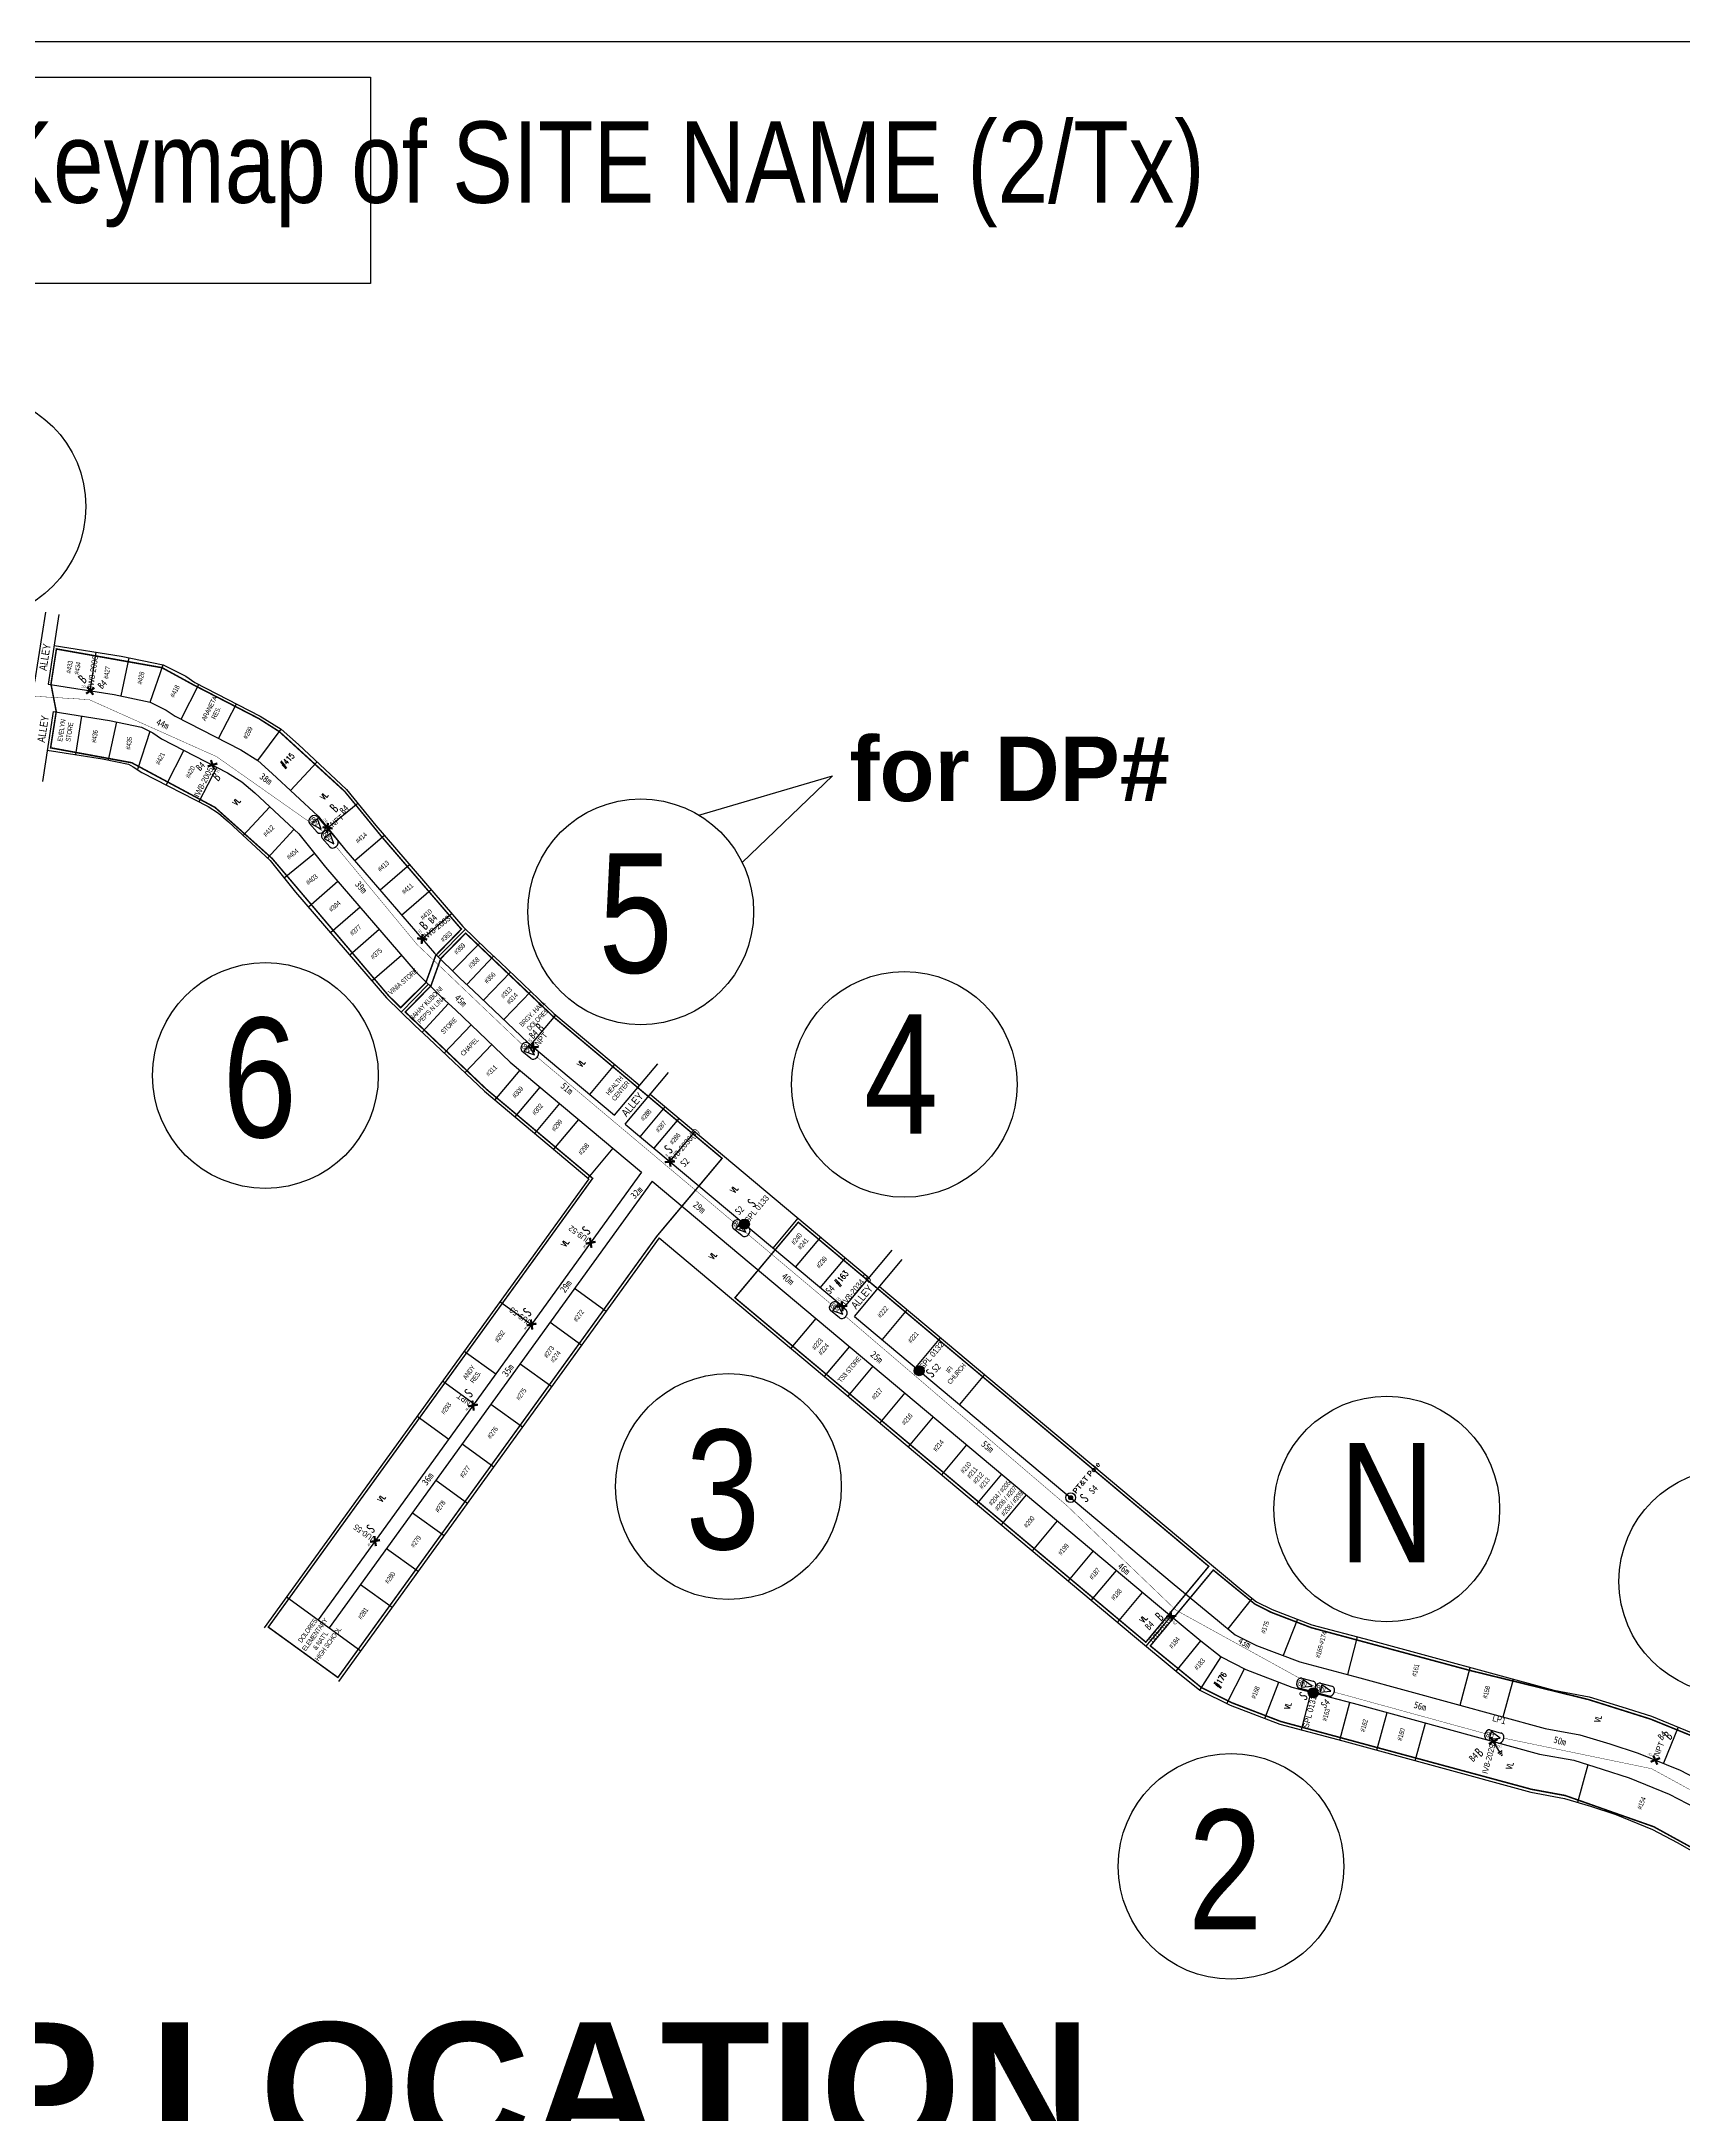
# Model space of a CAD drawing. Extents: x -663610 to -207124, y 70878 to 297551.
# Drawn here: x -263346 to -261662, y 78556 to 80681 of the extents above; entities that cross this region are included whole.
import ezdxf
from ezdxf.enums import TextEntityAlignment as Align

# ---------------------------------------------------------------- set-up
doc = ezdxf.new("R2010")
doc.units = 0
doc.header["$LTSCALE"] = 0.3
doc.linetypes.add('ACAD_ISO05W100', pattern=[33, 24, -3, 0, -3, 0, -3])
doc.linetypes.add('DASHED', pattern=[0.75, 0.5, -0.25])
doc.layers.get('0').update_dxf_attribs({"linetype": 'CONTINUOUS'})
for name, color, linetype in [('BASEMAP', 7, 'CONTINUOUS'), ('CA 8 in', 7, 'CONTINUOUS'), ('DEG 12 in', 7, 'CONTINUOUS'), ('DEG 8 in', 7, 'CONTINUOUS'), ('Digitel pole', 7, 'CONTINUOUS'), ('Distance Data', 7, 'CONTINUOUS'), ('DP #', 5, 'CONTINUOUS'), ('Electric Pole ID', 7, 'CONTINUOUS'), ('Electrical Pole (Circular Conc.)', 7, 'CONTINUOUS'), ('Electrical Pole (Wood)', 7, 'CONTINUOUS'), ('EXISTING NAP', 7, 'CONTINUOUS'), ('FOC Distribution Diagram', 1, 'CONTINUOUS'), ('Grounding System', 7, 'CONTINUOUS'), ('House Number', 6, 'CONTINUOUS'), ('Lengend', 7, 'CONTINUOUS'), ('NAP #', 3, 'CONTINUOUS'), ('NAP Boundary', 1, 'CONTINUOUS'), ('Print', 7, 'CONTINUOUS'), ('Proposed LCP', 1, 'CONTINUOUS'), ('Proposed LCP ID', 7, 'CONTINUOUS'), ('Proposed NAP', 7, 'CONTINUOUS'), ('PT&T Pole', 7, 'CONTINUOUS'), ('Road Name', 7, 'CONTINUOUS'), ('Vacant', 1, 'CONTINUOUS')]:
    doc.layers.add(name, color=color, linetype=linetype)
doc.layers.add('Pole size-Big', color=251, linetype='CONTINUOUS', lineweight=0)
doc.layers.add('Pole size-Small', color=251, linetype='CONTINUOUS', lineweight=0)
doc.styles.add('Mark', font='arial.ttf', dxfattribs={"width": 0.8, "height": 2.5})
doc.styles.add('ROMANS', font='ROMANS.SHX', dxfattribs={"width": 0.8, "height": 2})
doc.styles.get("Standard").update_dxf_attribs({"font": '', "width": 0.8})
doc.styles.add('WMF-Arial Unicode MS0', font='')
doc.styles.add('仿宋', font='', dxfattribs={"width": 0.9})
doc.styles.get('Standard').set_extended_font_data('FangSong_GB2312')
doc.styles.get('WMF-Arial Unicode MS0').set_extended_font_data('Arial Unicode MS', bold=True)
doc.styles.get('仿宋').set_extended_font_data('FangSong_GB2312')

# ---------------------------------------------------------------- blocks, each defined once
blk = doc.blocks.new('Electrical Pole (Circular Conc.)')
at = {"const_width": 1.18}
for points in [[(-322437.5, 145744.4), (-322433.6, 145740.7)], [(-322437.5, 145740.6), (-322433.6, 145744.4)]]:
    blk.add_lwpolyline(points, dxfattribs=at)
at = {"color": 1, "lineweight": 0, "ltscale": 2, "insert": (-322432.9, 145741.5), "char_height": 1.2, "width": 1.894, "attachment_point": 1}
blk.add_mtext('{\\fArial|b0|i0|c0|p34;\\C7;CC}', dxfattribs=at)
blk = doc.blocks.new('PROPOSED NAP')
at = {"color": 7, "linetype": 'Continuous'}
for p, q in [((74519.12, 11201.41), (74524.62, 11201.41)), ((74524.62, 11196.53), (74519.12, 11196.53))]:
    blk.add_line(p, q, dxfattribs=at)
blk.add_lwpolyline([(74524.77, 11198.97), (74519.88, 11200.8), (74519.88, 11197.14)], close=True, dxfattribs=at)
for centre, start_param, end_param in [((74519.12, 11198.97), 3.141593, 4.712389), ((74519.12, 11198.97), 4.712389, 6.283185), ((74524.62, 11198.97), 1.570796, 3.141593), ((74524.62, 11198.97), 0, 1.570796)]:
    blk.add_ellipse(centre, major_axis=(0, -2.44), ratio=0.75, start_param=start_param, end_param=end_param, dxfattribs=at)
at = {"color": 7, "style": 'Mark', "width": 0.8}
for s, height, p in [('8', 2.55, (74518.73, 11197.68)), ('N', 2.12, (74521.16, 11197.9))]:
    blk.add_text(s, height=height, dxfattribs=at).set_placement(p, align=Align.CENTER)
blk = doc.blocks.new('Electrical Pole (Wood)')
at = {"const_width": 1.18}
for points in [[(-322437.5, 145736), (-322433.6, 145732.3)], [(-322437.5, 145732.3), (-322433.6, 145736.1)]]:
    blk.add_lwpolyline(points, dxfattribs=at)
at = {"color": 1, "lineweight": 0, "ltscale": 2, "insert": (-322432.8, 145733.3), "char_height": 1.2, "width": 1.271, "attachment_point": 1}
blk.add_mtext('{\\fArial|b0|i0|c0|p34;\\C7;W}', dxfattribs=at)
blk = doc.blocks.new('pldt2')
at = {"layer": 'Lengend'}
h = blk.add_hatch(color=256, dxfattribs=at)
h.dxf.hatch_style = 1
edge = h.paths.add_edge_path()
edge.add_arc((64551.64, 10585.08), 1.85, 0, 360)
blk.add_circle((64551.64, 10585.08), 1.85, dxfattribs=at)
blk = doc.blocks.new('PT&T POLE')
blk.add_hatch(color=256).paths.add_polyline_path([(29383, 4877.1, 1), (29386.1, 4877.1, 1)])
for radius in [3.88, 1.55]:
    blk.add_circle((29384.6, 4877.1), radius)
blk = doc.blocks.new('新块')
at = {"color": 7, "linetype": 'Continuous'}
for p, q in [((-108.4, 46.4), (-96.5, 46.4)), ((-96.5, 35.8), (-108.4, 35.8))]:
    blk.add_line(p, q, dxfattribs=at)
blk.add_lwpolyline([(-108.8, 41.1), (-98.1, 37.1), (-98.1, 45.1)], close=True, dxfattribs=at)
for centre, start_param, end_param in [((-108.4, 41.1), 0, 1.570796), ((-96.5, 41.1), 4.712389, 6.283185), ((-108.4, 41.1), 1.570796, 3.141593), ((-96.5, 41.1), 3.141593, 4.712389)]:
    blk.add_ellipse(centre, major_axis=(0, 5.32), ratio=0.75, start_param=start_param, end_param=end_param, dxfattribs=at)
at = {"color": 7, "style": 'Mark', "width": 0.8}
for s, height, p in [('L', 4.62, (-100.2, 39)), ('8', 5.55, (-95.8, 38.1))]:
    blk.add_text(s, height=height, rotation=359.9973, dxfattribs=at).set_placement(p, align=Align.CENTER)
blk = doc.blocks.new('GROUNDING')
at = {"color": 1}
for p, q in [((-8.5, -0.5), (-8.5, 0.5)), ((-7.4, -1), (-7.4, 1)), ((-6.3, -1.5), (-6.3, 1.5)), ((-6.3, 0), (0, 0))]:
    blk.add_line(p, q, dxfattribs=at)

msp = doc.modelspace()

# ---------------------------------------------------------------- linework, layer by layer
at = {"color": 0, "lineweight": 0, "ltscale": 0.3}
msp.add_lwpolyline([(-265208.9, 80681), (-260491.7, 80681), (-260491.7, 77811.8), (-265208.9, 77811.8)], close=True, dxfattribs=at)
at = {"layer": 'BASEMAP', "color": 152, "ltscale": 2, "true_color": 0x2776bb}
for points in [[(-263393.5, 80596.6), (-263393.5, 80644.4), (-263008.3, 80644.4), (-263008.3, 80433), (-263393.5, 80433), (-263393.5, 80459.2)], [(-262671.8, 79888), (-262534.8, 79928.2), (-262627.3, 79839.3)]]:
    msp.add_lwpolyline(points, dxfattribs=at)
at = {"layer": 'BASEMAP', "color": 251, "ltscale": 2}
for points in [[(-263341.7, 80096.1), (-263352.9, 80024.4)], [(-263327.9, 80093.7), (-263339, 80022.3)], [(-263332.9, 80061.8), (-263263.9, 80051), (-263221, 80042), (-263197.8, 80030.3), (-263188.5, 80024.1), (-263121.5, 79989.6), (-263100.1, 79976), (-263082.3, 79960.5), (-263032.9, 79914.4), (-263003.1, 79877.4), (-262913.8, 79773.9), (-262889.3, 79750), (-262875.5, 79737.2), (-262820.4, 79684.7), (-262732.5, 79611)], [(-263295.7, 80015.5), (-263289.6, 80055)], [(-263264.1, 80010.2), (-263255.8, 80049.3)], [(-263234.4, 80003.9), (-263221, 80042)], [(-263339, 80022.3), (-263271.1, 80011.7), (-263234.4, 80003.9), (-263217.9, 79995.7), (-263208.8, 79989.6), (-263141.4, 79954.9), (-263124.1, 79943.9), (-263109.1, 79930.8), (-263062.2, 79887.1), (-263033.8, 79851.8), (-262943, 79746.5), (-262916.9, 79720.9), (-262902.8, 79708), (-262847.1, 79654.8), (-262758.2, 79580.3)], [(-263202.6, 79986.4), (-263184.3, 80022)], [(-263164.2, 79966.6), (-263145.9, 80002.2)], [(-263333.6, 79994.1), (-263344.8, 79922.4)], [(-263333.6, 79994.1), (-263276, 79985.1), (-263243.3, 79978.2), (-263231.5, 79972.3), (-263222.6, 79966.3), (-263154.9, 79931.5), (-263140.3, 79922.2), (-263127.1, 79910.7), (-263082, 79868.7), (-263054.5, 79834.5), (-262962.7, 79728), (-262935.5, 79701.3), (-262921.3, 79688.3), (-262865.1, 79634.7), (-262730.5, 79521.9)], [(-263304.8, 79989.6), (-263311, 79950.1)], [(-263269, 79983.6), (-263277.3, 79944.5)], [(-263234.5, 79973.8), (-263247.3, 79934.7)], [(-263124.1, 79943.9), (-263100.1, 79976)], [(-263339.8, 79954.6), (-263283.2, 79945.8), (-263256.7, 79940.1), (-263251.7, 79937.6), (-263242.9, 79931.8), (-263174.8, 79896.7), (-263164.3, 79890.1), (-263153.9, 79881), (-263111.4, 79841.4), (-263085.3, 79808.9), (-262991.9, 79700.6), (-262963, 79672.3), (-262948.6, 79659.1), (-262891.7, 79604.9), (-262784.7, 79515.2)], [(-263199.7, 79954.5), (-263218, 79918.9)], [(-263090.3, 79913.3), (-263063, 79942.6)], [(-263166, 79937.2), (-263184.3, 79901.6)], [(-263111.8, 79896.5), (-263139.1, 79867.2)], [(-263052.5, 79875), (-263021.3, 79900.1)], [(-263087, 79873.3), (-263114.2, 79844)], [(-262994.1, 79867.1), (-263024.4, 79841)], [(-263065.9, 79848.6), (-263097, 79823.5)], [(-262968.3, 79837.1), (-262998.6, 79811)], [(-263041.8, 79819.8), (-263072.1, 79793.6)], [(-262976.6, 79785.6), (-262946.3, 79811.7)], [(-263019.2, 79793.5), (-263049.4, 79767.4)], [(-262999.4, 79770.6), (-263029.7, 79744.5)], [(-262955.6, 79761.1), (-262925.3, 79787.2)], [(-262939, 79742.6), (-262911, 79771.2)], [(-262924.4, 79728.3), (-262896.4, 79756.9)], [(-262976.6, 79744.1), (-263006.8, 79718)], [(-262909.8, 79714.5), (-262882.4, 79743.6)], [(-262892.6, 79698.3), (-262865, 79727.2)], [(-262977.1, 79686.1), (-262949.1, 79714.7)], [(-262871.7, 79678.4), (-262844.1, 79707.3)], [(-262928.4, 79694.8), (-262955.4, 79665.4)], [(-262905.3, 79673.1), (-262932.9, 79644.1)], [(-262844.2, 79652.4), (-262818.5, 79683.1)], [(-262884.2, 79652.9), (-262911.8, 79624)], [(-262855.5, 79626.7), (-262881.2, 79596)], [(-262783.7, 79601.7), (-262758, 79632.3)], [(-262758.2, 79580.3), (-262714, 79633.1)], [(-262747.5, 79571.3), (-262703.1, 79624.2)], [(-262834.7, 79609.2), (-262860.4, 79578.6)], [(-262721.8, 79602), (-262497.3, 79413.8)], [(-262814.7, 79592.4), (-262840.4, 79561.8)], [(-262732, 79558.3), (-262706.3, 79589)], [(-262717.8, 79546.5), (-262692.1, 79577.1)], [(-262795.2, 79576.1), (-262820.9, 79545.5)], [(-262747.5, 79571.3), (-262523, 79383.2)], [(-262701.5, 79532.8), (-262675.8, 79563.4)], [(-262760, 79546.6), (-262785.7, 79516)], [(-262784.7, 79515.2), (-263117.4, 79055)], [(-262730.5, 79521.9), (-263062.2, 79063.2)], [(-262719.8, 79512.9), (-263050.8, 79055)], [(-262719.8, 79512.9), (-262201.7, 79078.5), (-262157.4, 79041.7), (-262136.5, 79025.1), (-262111.1, 79012.3), (-262063.9, 78994.2), (-262001.1, 78977.6), (-261810.2, 78925.6), (-261775, 78919.2), (-261745.9, 78910.2), (-261718, 78901.2), (-261677.2, 78884.6), (-261649.5, 78870), (-261618.2, 78852.2), (-261585.9, 78831.2), (-261560.1, 78812.9), (-261536.2, 78788.4), (-261500, 78744.5), (-261349.6, 78476.4), (-261239.4, 78270), (-261131.1, 78027)], [(-262570.3, 79474.9), (-262596, 79444.3)], [(-262712.5, 79454.6), (-263041.2, 78999.9)], [(-262712.5, 79454.6), (-262227.4, 79047.8), (-262182.6, 79010.7), (-262158.2, 78991.2), (-262127.2, 78975.7), (-262076.2, 78956.1), (-262011.5, 78939), (-261819.1, 78886.5), (-261784.5, 78880.2), (-261757.9, 78872.1), (-261731.7, 78863.6), (-261694.1, 78848.3), (-261668.8, 78834.9), (-261639, 78818), (-261608.3, 78798.1), (-261586.2, 78782.4), (-261566, 78761.7), (-261533.2, 78721.8), (-261384.7, 78457.1), (-261275.3, 78252.4), (-261161.2, 77996.3)], [(-262572.6, 79424.7), (-262546.9, 79455.4)], [(-262547.3, 79403.5), (-262521.6, 79434.1)], [(-262523, 79383.2), (-262473.7, 79442)], [(-262512.3, 79374.2), (-262463.3, 79432.6)], [(-262875.7, 79389.3), (-262843.3, 79365.9)], [(-262799.2, 79403), (-262766.8, 79379.5)], [(-262486.6, 79404.8), (-262158.8, 79130), (-262115.1, 79093.7), (-262100.2, 79081.8), (-262084, 79073.7), (-262043.3, 79058.1), (-261983.7, 79042.3), (-261795.4, 78991), (-261759.1, 78984.4), (-261725.8, 78974.1), (-261695.1, 78964.3), (-261648.8, 78945.4), (-261617.3, 78928.7), (-261583.4, 78909.5), (-261548.2, 78886.7), (-261516.3, 78864), (-261486.3, 78833.2), (-261444.5, 78782.5), (-261411.1, 78722.9)], [(-262824.3, 79368.2), (-262791.9, 79344.8)], [(-262552, 79372.2), (-262577.7, 79341.6)], [(-262512.3, 79374.2), (-262184.4, 79099.3), (-262140.3, 79062.7), (-262121.9, 79047.9), (-262100.2, 79037), (-262055.6, 79020), (-261994.1, 79003.7), (-261804.2, 78951.9), (-261768.6, 78945.4), (-261737.8, 78936), (-261708.8, 78926.6), (-261665.7, 78909.1), (-261636.6, 78893.7), (-261604.2, 78875.3), (-261570.7, 78853.6), (-261542.5, 78833.5), (-261516.1, 78806.4), (-261477.7, 78759.8), (-261446, 78703.3)], [(-262458.3, 79381.1), (-262484, 79350.4)], [(-262424.1, 79352.4), (-262449.8, 79321.8)], [(-262912.3, 79338.7), (-262879.9, 79315.3)], [(-262855.1, 79325.6), (-262822.7, 79302.2)], [(-262517.5, 79343.3), (-262543.2, 79312.7)], [(-262493.4, 79323.1), (-262519.1, 79292.4)], [(-262934.5, 79308), (-262902.1, 79284.5)], [(-262379.1, 79314.7), (-262404.8, 79284)], [(-262885, 79284.3), (-262852.6, 79260.9)], [(-262460.7, 79295.7), (-262486.4, 79265)], [(-262960.6, 79271.9), (-262928.2, 79248.5)], [(-262431.6, 79271.3), (-262457.3, 79240.6)], [(-262914.5, 79243.5), (-262882.1, 79220.1)], [(-262397.4, 79242.6), (-262423.1, 79211.9)], [(-262941.4, 79206.3), (-262909, 79182.9)], [(-262361.6, 79212.6), (-262387.3, 79181.9)], [(-262336.3, 79191.4), (-262362, 79160.7)], [(-262965.4, 79173), (-262933, 79149.6)], [(-262304.4, 79164.6), (-262330.1, 79133.9)], [(-262992, 79136.3), (-262959.6, 79112.9)], [(-262267.7, 79133.8), (-262293.4, 79103.2)], [(-262269.5, 79083.1), (-262243.8, 79113.8)], [(-263018.6, 79099.5), (-262986.2, 79076.1)], [(-262242.6, 79060.6), (-262216.9, 79091.3)], [(-263094.6, 79086.6), (-263018.4, 79031.5)], [(-262104.6, 79085.3), (-262129.5, 79054)], [(-262213.2, 79036.1), (-262187.7, 79066.9)], [(-262058.3, 79063.8), (-262072.7, 79026.5)], [(-262182.6, 79010.7), (-262157.1, 79041.5)], [(-262158.2, 78991.2), (-262136.5, 79025.1)], [(-261996.8, 79045.8), (-262007, 79007.1)], [(-262130.6, 78977.3), (-262112.6, 79013.1)], [(-261891.5, 78975.7), (-261881, 79014.3)], [(-262091.5, 78962), (-262077.2, 78999.3)], [(-262054.2, 78950.3), (-262044, 78989)], [(-261847.3, 78963.7), (-261836.7, 79002.2)], [(-262014.9, 78939.9), (-262004.4, 78978.5)], [(-261976.7, 78929.5), (-261966.2, 78968.1)], [(-261937.6, 78918.8), (-261927, 78957.4)], [(-261667.8, 78953.1), (-261682.8, 78916.1)], [(-261760.4, 78914.7), (-261771.2, 78876.1)]]:
    msp.add_lwpolyline(points, dxfattribs=at)
at = {"layer": 'DP #', "color": 5}
for centre in [(-263415.9, 80204.4), (-262731.4, 79788.9), (-263116.2, 79621.1), (-262461.2, 79612), (-262641.5, 79199.8), (-261612.9, 79102.6), (-262126.3, 78810.5)]:
    msp.add_circle(centre, 115.7, dxfattribs=at)
at = {"layer": 'FOC Distribution Diagram', "color": 1, "linetype": 'DASHED', "ltscale": 50, "const_width": 0.4}
for points in [[(-263056.7, 79870.9), (-263166.3, 79948), (-263296.9, 80006.4), (-263467.5, 80016.8), (-263635.6, 79934.7)], [(-262852.9, 79652.8), (-262960.7, 79755.4), (-263043.7, 79855.7)], [(-262536.6, 79387), (-262837.6, 79640)], [(-262039.6, 78994.3), (-262182.7, 79073.1), (-262294.4, 79180.1), (-262521.4, 79374.2)], [(-261865.5, 78946.5), (-262020.4, 78989.1)], [(-261240.5, 78284.5), (-261317.7, 78434.1), (-261395, 78574.3), (-261454.2, 78701.9), (-261556.7, 78835), (-261695.2, 78910.6), (-261846.6, 78941.9)]]:
    msp.add_lwpolyline(points, dxfattribs=at)
at = {"layer": 'NAP #', "color": 3}
msp.add_circle((-261966.6, 79176.8), 115.7, dxfattribs=at)
at = {"layer": 'NAP Boundary', "color": 5, "linetype": 'ACAD_ISO05W100', "lineweight": 0, "ltscale": 2, "const_width": 1.56}
for points in [[(-263330.4, 80058.3), (-263336, 80022.3), (-263330.6, 79994.2), (-263336.4, 79957), (-263253.2, 79941.7), (-263167.8, 79895.9), (-263109.2, 79843.5), (-262989.7, 79702.7), (-262977.5, 79690.7), (-262951.7, 79716.3), (-262941.6, 79744.2), (-262915.2, 79771.2), (-262917.1, 79773.1), (-262996.4, 79865.2), (-263035, 79912.4), (-263101.9, 79973.6), (-263123, 79987), (-263189.9, 80021.5), (-263222.1, 80039.1)], [(-263113.2, 79055.7), (-263041.9, 79004.1), (-262714.9, 79456.4), (-262648, 79536.2), (-262820.5, 79680.9), (-262910.9, 79767), (-262936.4, 79741), (-262946.5, 79713), (-262972.8, 79686.2), (-262889.7, 79607.1), (-262783.8, 79518.3), (-262780.7, 79515.7)], [(-262569.9, 79470.7), (-262634.8, 79393.3), (-262213.6, 79040.3), (-262149.1, 79118), (-262488.5, 79402.6)]]:
    msp.add_lwpolyline(points, close=True, dxfattribs=at)
msp.add_lwpolyline([(-261637.4, 78820.6), (-261692.9, 78851.1), (-261783.7, 78883.1), (-261818.4, 78889.5), (-262075.3, 78959), (-262126, 78978.4), (-262156.6, 78993.7), (-262209, 79036.5), (-262144.5, 79114.2), (-262101.8, 79079.3), (-262085.2, 79070.9), (-262044.2, 79055.2), (-261881.7, 79011.4), (-261759.9, 78981.5), (-261696.1, 78961.4), (-261650.1, 78942.7)], dxfattribs=at)
at = {"layer": 'Print', "ltscale": 2}
msp.add_lwpolyline([(-265208.9, 80681), (-260491.7, 80681), (-260491.7, 77379), (-265208.9, 77379)], close=True, dxfattribs=at)

# ---------------------------------------------------------------- block references
at = {"layer": 'Digitel pole', "color": 7, "xscale": 2.769470818281636, "yscale": 2.769470818281636, "zscale": 2.769470818276872, "rotation": 44.7065569856382}
for p in [(-369060.7, -67129.2), (-368881.5, -67279.4), (-368477.5, -67609.5)]:
    msp.add_blockref('pldt2', p, dxfattribs=at)
at = {"layer": 'Electrical Pole (Circular Conc.)', "color": 1, "lineweight": 0, "yscale": 1.919302000016501, "zscale": 1.919302000013738}
for p, xscale, rotation in [((-831635.7, 451784.2), 1.919302000000065, 171.1332748994518), ((159087.1, -451963.6), 1.919302000000065, 332.7679289006161), ((-433511.5, 737268.3), 1.919302000000066, 128.8596055701648), ((-433414.6, 737154.4), 1.919302000000066, 128.8596055701648), ((-557336.1, 691610), 1.919302000000066, 140.0215655695106), ((-557019.7, 691344.7), 1.919302000000067, 140.021565569593), ((35511.3, -531340.9), 1.919302000000064, 320.3219378359161), ((261687.7, -353638.5), 1.919302000000064, 344.7581351628709), ((-729343.7, 571386.3), 1.919302000000066, 157.8427254823401)]:
    msp.add_blockref('Electrical Pole (Circular Conc.)', p, dxfattribs=dict(at, xscale=xscale, rotation=rotation))
at = {"layer": 'Electrical Pole (Wood)', "color": 1, "lineweight": 0, "xscale": 1.919302000000065, "yscale": 1.919302000016501, "zscale": 1.919302000013738}
for p, rotation in [((-557206.6, 691480.5), 140.0215655695658), ((-852030.5, -258189.8), 234.1347247882104), ((-852091.1, -258273.6), 234.1347247882104), ((-852151.1, -258356.6), 234.1347247882104), ((-852251.5, -258495.5), 234.1347247882104)]:
    msp.add_blockref('Electrical Pole (Wood)', p, dxfattribs=dict(at, rotation=rotation))
at = {"layer": 'EXISTING NAP', "color": 5}
for p, xscale, yscale, zscale, rotation in [((-387645.9, 186379.9), 2.174941662467217, 2.174941662467217, 2.174941662467217, 310.9277167292839), ((-402478.2, 164936.9), 2.174941662467218, 2.174941662467218, 2.174941662467218, 320.0215655696443), ((-424957.4, 97006.7), 2.174941662467217, 2.174941662467217, 2.174941662467217, 345.1451117035333)]:
    msp.add_blockref('PROPOSED NAP', p, dxfattribs=dict(at, xscale=xscale, yscale=yscale, zscale=zscale, rotation=rotation))
at = {"layer": 'Grounding System', "xscale": 1.759689816446534, "yscale": 1.759689816446534, "zscale": 1.759689816446534, "rotation": 121.6925958106223}
msp.add_blockref('GROUNDING', (-261856.5, 78937), dxfattribs=at)
at = {"layer": 'Proposed LCP', "color": 1, "rotation": 164.7581351631648}
msp.add_blockref('新块', (-261944.5, 79010.2), dxfattribs=at)
at = {"layer": 'Proposed NAP', "color": 1, "zscale": 2.174941662444797}
for p, xscale, yscale, rotation in [((-387340, 186706.5), 2.174941662467216, 2.17494166243705, 310.7703794025023), ((-402694.9, 165118.6), 2.174941662467216, 2.17494166243705, 320.021565568619), ((-402378.6, 164852.8), 2.174941662467214, 2.174941662437049, 320.0215655693912), ((-424938.2, 97001.6), 2.174941662467215, 2.174941662437049, 345.1451117027594)]:
    msp.add_blockref('PROPOSED NAP', p, dxfattribs=dict(at, xscale=xscale, yscale=yscale, rotation=rotation))
at = {"layer": 'PT&T Pole', "xscale": 1.288651727722027, "yscale": 1.288651727722027, "zscale": 1.288651727722027, "rotation": 45.57633078204262}
msp.add_blockref('PT&T POLE', (-284307.1, 47745.6), dxfattribs=at)

# ---------------------------------------------------------------- texts
at = {"color": 7, "style": 'Mark', "width": 0.8}
msp.add_text('Keymap of SITE NAME (2/Tx)', height=83.385, dxfattribs=at).set_placement((-262774.7, 80515.6), align=Align.CENTER)
at = {"ltscale": 2, "insert": (-262289.3, 79195.6), "char_height": 5.65, "attachment_point": 1, "rotation": 50.0216, "style": 'WMF-Arial Unicode MS0'}
msp.add_mtext_dynamic_manual_height_columns('PT&T Pole', width=78.419, gutter_width=28.3, heights=[0], dxfattribs=at)
at = {"layer": 'BASEMAP', "color": 152, "ltscale": 2, "true_color": 0x2776bb, "attachment_point": 1, "style": 'WMF-Arial Unicode MS0'}
for s, insert, char_height, width in [('{\\fArial Unicode MS|b1|i0|c134|p32;for }DP#', (-262517.4, 79968.5), 66.128, 2384.689), ('{\\fArial Unicode MS|b1|i0|c134|p32;WITH DP LOCATION\\PW/O NAP/LCP I}D\\PW/O {\\fArial Unicode MS|b1|i0|c134|p32;COORDINATES/DP}', (-264065.9, 78650.5), 132.256, 4769.379)]:
    msp.add_mtext(s, dxfattribs=dict(at, insert=insert, char_height=char_height, width=width))
at = {"layer": 'CA 8 in', "color": 4, "lineweight": 0, "width": 0.8}
for p in [(-262686.7, 79526.7), (-262630.7, 79477.5), (-262429, 79316)]:
    msp.add_text('S2', height=7, rotation=45.5763, dxfattribs=at).set_placement(p)
at = {"layer": 'DEG 12 in', "color": 2, "lineweight": 0, "width": 0.8}
for p in [(-263283.9, 80016.6), (-263183.2, 79932.6), (-263035.9, 79888.5), (-262945.1, 79776.2), (-262841.8, 79658), (-262210.3, 79051.9), (-261684.6, 78939.1), (-261878.2, 78917)]:
    msp.add_text('B4', height=7, rotation=45.5763, dxfattribs=at).set_placement(p)
at = {"layer": 'DEG 8 in', "color": 4, "lineweight": 0, "width": 0.8}
for p in [(-262537.8, 79396.3), (-262268, 79191.3), (-262030.1, 78972)]:
    msp.add_text('S4', height=7, rotation=45.5763, dxfattribs=at).set_placement(p)
at = {"layer": 'Digitel pole', "style": 'Mark', "width": 0.8}
for s, rotation, p in [('SPL 0133', 50.0216, (-262610.2, 79482.4)), ('SPL 0132', 50.0216, (-262431, 79332.1)), ('SPL 0131', 75.1451, (-262042.6, 78968.1))]:
    msp.add_text(s, height=6, rotation=rotation, dxfattribs=at).set_placement(p, align=Align.CENTER)
at = {"layer": 'Distance Data', "style": '仿宋', "width": 0.9}
for s, rotation, p in [('44m', 335.9114, (-263228.8, 79980.9)), ('38m', 324.8594, (-263122.9, 79926)), ('39m', 310.7704, (-263024.8, 79816.8)), ('45m', 315.8026, (-262922.9, 79699.9)), ('51m', 320.0216, (-262814.2, 79609.3)), ('32m', 45.6487, (-262737.7, 79494.1)), ('29m', 320.0216, (-262678.5, 79487.5)), ('29m', 54.1347, (-262809.1, 79397.7)), ('40m', 320.0216, (-262587.6, 79414.1)), ('35m', 54.1347, (-262868.5, 79311.7)), ('25m', 320.0216, (-262496.6, 79334)), ('55m', 320.0216, (-262383, 79242.2)), ('36m', 54.1347, (-262950.8, 79200.3)), ('46m', 320.0216, (-262243.2, 79117)), ('43m', 331.1238, (-262119.7, 79039.7)), ('56m', 344.7581, (-261939.5, 78973.1)), ('50m', 344.7581, (-261796.2, 78937.4))]:
    msp.add_text(s, height=7, rotation=rotation, dxfattribs=at).set_placement(p)
at = {"layer": 'DP #', "color": 5, "style": 'Mark', "width": 0.8}
for s, p in [('5', (-262774.7, 79726.4)), ('4', (-262502.5, 79561.4)), ('6', (-263160.1, 79557.8)), ('3', (-262685.3, 79135.5)), ('2', (-262170.3, 78745.9))]:
    msp.add_text(s, height=122.5, dxfattribs=at).set_placement(p)
at = {"layer": 'Electric Pole ID', "style": 'Mark', "width": 0.8}
for s, rotation, p in [('IW8-2006', 81.1333, (-263290.1, 80034.4)), ('IW8-2005', 62.7679, (-263176.9, 79920.5)), ('NPT', 38.8596, (-263041, 79880)), ('IW8-2003', 38.8596, (-262938.7, 79770.6)), ('NPT', 50.0216, (-262831.3, 79656.4)), ('IV8-2036(T)', 50.0216, (-262684.4, 79548)), ('IU9-52', 144.1347, (-262793.3, 79461.2)), ('IV8-2034', 50.0216, (-262511.7, 79397.4)), ('IU9-53', 144.1347, (-262853.9, 79377.4)), ('NPT', 144.1347, (-262910.9, 79291.6)), ('IU0-55', 144.1347, (-263013.8, 79155)), ('IV8-2031', 50.3219, (-262196.6, 79051.3)), ('IV8-2029', 74.7581, (-261859.3, 78919.8)), ('NPT', 67.8427, (-261684.8, 78929.6))]:
    msp.add_text(s, height=6, rotation=rotation, dxfattribs=at).set_placement(p, align=Align.CENTER)
at = {"layer": 'House Number', "color": 6, "char_height": 5, "width": 51.244, "attachment_point": 1, "style": 'Mark'}
for s, insert, rotation in [('\\pi20.53426;{\\W0.7;\\T0.95;#433\\P\\pi20.54142;#434}', (-263323.7, 80013.5), 81.1333), ('\\pi20.53426;{\\W0.7;\\T0.95;#427}', (-263285.3, 80007.7), 81.1333), ('\\pi20.53545;{\\W0.7;\\T0.95;#426}', (-263252, 80002.7), 78.0289), ('\\pi20.53067;{\\W0.7;\\T0.95;#418}', (-263223.6, 79992.2), 62.7679), ('\\pi14.44745;{\\W0.7;\\T0.95;ARANETA\\P\\pi20.53545;RES.}', (-263188.8, 79973.5), 62.7679), ('\\pi16.69046;{\\W0.7;\\T0.95;EVELYN\\P\\pi17.7099;STORE}', (-263332, 79947.4), 81.1333), ('\\pi20.53545;{\\W0.7;\\T0.95;#436}', (-263297.8, 79942.4), 81.1333), ('\\pi20.52112;{\\W0.7;\\T0.95;#435}', (-263262.7, 79935.3), 81.1333), ('\\pi20.53067;{\\W0.7;\\T0.95;#289}', (-263148.8, 79949.5), 62.7679), ('\\pi20.87208;{\\W0.7;\\T0.95;#421}', (-263238.8, 79922.8), 62.7679), ('\\pi20.54022;{\\W0.7;\\T0.95;#420}', (-263207.8, 79909.2), 62.7679), ('\\pi20.55216;{\\W0.7;\\T0.95;#412}', (-263133.1, 79853.7), 46.9953), ('\\pi20.54142;{\\W0.7;\\T0.95;#414}', (-263040.1, 79849), 40.7704), ('\\pi20.54142;{\\W0.7;\\T0.95;#404}', (-263111, 79833.1), 38.8596), ('\\pi20.53426;{\\W0.7;\\T0.95;#413}', (-263017.4, 79820), 40.7704), ('\\pi20.53426;{\\W0.7;\\T0.95;#403}', (-263091.3, 79807), 38.8596), ('\\pi20.87208;{\\W0.7;\\T0.95;#411}', (-262992.9, 79796.6), 40.7704), ('\\pi20.54142;{\\W0.7;\\T0.95;#384}', (-263067.2, 79778.9), 40.7704), ('\\pi20.54022;{\\W0.7;\\T0.95;#410}', (-262973.5, 79770.4), 40.7704), ('\\pi20.53426;{\\W0.7;\\T0.95;#377}', (-263045.9, 79754.3), 40.7704), ('\\pi20.52112;{\\W0.7;\\T0.95;#375}', (-263024.6, 79730.2), 40.7704), ('\\pi20.53426,t55.53426;{\\W0.7;\\T0.95;#363}', (-262952.9, 79747.8), 40.7704), ('\\pi20.53067;{\\W0.7;\\T0.95;#359}', (-262937.8, 79733.4), 45.5763), ('\\pi10.86867;{\\W0.7;\\T0.95;VINIA STORE}', (-262999, 79700.1), 40.7704), ('\\pi20.53067;{\\W0.7;\\T0.95;#358}', (-262923.2, 79719), 45.5763), ("\\pi7.69933;{\\W0.7;\\T0.95;BAHAY KUBO NI\\P\\pi10.90329;PEP'S N LINA}", (-262974.5, 79675.2), 45.5763), ('\\pi20.53545;{\\W0.7;\\T0.95;#356}', (-262906.8, 79703.7), 45.5763), ('\\pi20.53426;{\\W0.7;\\T0.95;#313\\P\\pi20.54142;#314}', (-262889.9, 79688.4), 45.5763), ('\\pi12.023;{\\W0.7;\\T0.95;BRGY. HALL\\P\\pi14.35912;DOLORES}', (-262864.8, 79665.6), 45.5763), ('\\pi17.7099;{\\W0.7;\\T0.95;STORE}', (-262949.4, 79654), 45.5763), ('\\pi16.37055;{\\W0.7;\\T0.95;CHAPEL}', (-262928.3, 79632.4), 45.5763), ('\\pi20.87208;{\\W0.7;\\T0.95;#311}', (-262905.4, 79608.3), 45.5763), ('\\pi20.53067;{\\W0.7;\\T0.95;#309}', (-262876.8, 79584.9), 50.0216), ('\\pi16.69166;{\\W0.7;\\T0.95;HEALTH\\P\\pi16.04585;CENTER}', (-262778.4, 79590.8), 50.0216), ('\\pi20.55216;{\\W0.7;\\T0.95;#302}', (-262856.5, 79567.3), 50.0216), ('\\pi20.53067;{\\W0.7;\\T0.95;#288}', (-262745.4, 79561.5), 50.0216), ('\\pi20.53067;{\\W0.7;\\T0.95;#299}', (-262836.6, 79551), 50.0216), ('\\pi20.53426;{\\W0.7;\\T0.95;#287}', (-262730.1, 79549.6), 50.0216), ('\\pi20.53545;{\\W0.7;\\T0.95;#286}', (-262715.6, 79537.2), 50.0216), ('\\pi20.53067;{\\W0.7;\\T0.95;#298}', (-262809.2, 79526.6), 50.0216), ('\\pi20.54022;{\\W0.7;\\T0.95;#240\\P\\pi20.87208;#241}', (-262591, 79434.6), 50.0216), ('\\pi20.53067;{\\W0.7;\\T0.95;#239}', (-262565.3, 79410.6), 50.0216), ('\\pi20.55216;{\\W0.7;\\T0.95;#272}', (-262812.9, 79354.5), 54.1347), ('\\pi20.55216;{\\W0.7;\\T0.95;#222}', (-262502.6, 79359.6), 50.0216), ('\\pi20.55216;{\\W0.7;\\T0.95;#292}', (-262893.8, 79333.3), 54.1347), ('\\pi20.53426;{\\W0.7;\\T0.95;#223\\P\\pi20.54142;#224}', (-262569.7, 79326.8), 50.0216), ('\\pi20.87208;{\\W0.7;\\T0.95;#221}', (-262471.6, 79333.5), 50.0216), ('\\pi19.06359;{\\W0.7;\\T0.95;ANDY\\P\\pi20.53545;RES.}', (-262925.5, 79296.3), 54.1347), ('\\pi20.53426;{\\W0.7;\\T0.95;#273\\P\\pi20.54142;#274}', (-262843.4, 79317.4), 54.1347), ('\\pi12.70939;{\\W0.7;\\T0.95;TS3 STORE}', (-262538, 79299.3), 50.0216), ('\\pi23.3789;{\\W0.7;\\T0.95;IFI\\P\\pi15.66983;CHURCH}', (-262434.1, 79300.7), 50.0216), ('\\pi20.53426;{\\W0.7;\\T0.95;#293}', (-262948.9, 79259.4), 54.1347), ('\\pi20.52112;{\\W0.7;\\T0.95;#275}', (-262871.9, 79274), 54.1347), ('\\pi20.53426;{\\W0.7;\\T0.95;#217}', (-262508.5, 79275.7), 50.0216), ('\\pi20.53545;{\\W0.7;\\T0.95;#276}', (-262901.1, 79234.6), 54.1347), ('\\pi20.53545;{\\W0.7;\\T0.95;#216}', (-262477.7, 79249.8), 50.0216), ('\\pi20.54142;{\\W0.7;\\T0.95;#214}', (-262445.6, 79222.6), 50.0216), ('\\pi20.53426;{\\W0.7;\\T0.95;#277}', (-262929.4, 79194.6), 54.1347), ('\\pi20.54022;{\\W0.7;\\T0.95;#210\\P\\pi20.87208;#211\\P\\pi20.55216;#212\\P\\pi20.53426;#213}', (-262417.5, 79200.1), 50.0216), ('\\pi13.42085;{\\W0.7;\\T0.95;#204 / #205\\P\\pi13.43398;#206 / #207\\P\\pi13.4304;#208 / #209}', (-262384, 79172.6), 50.0216), ('\\pi20.53067;{\\W0.7;\\T0.95;#278}', (-262954.9, 79159), 54.1347), ('\\pi20.54022;{\\W0.7;\\T0.95;#200}', (-262352.6, 79144.4), 50.0216), ('\\pi20.53067;{\\W0.7;\\T0.95;#279}', (-262979.9, 79123), 54.1347), ('\\pi20.53067;{\\W0.7;\\T0.95;#199}', (-262317.4, 79116.3), 50.0216), ('\\pi20.54022;{\\W0.7;\\T0.95;#280}', (-263006.3, 79085.9), 54.1347), ('\\pi20.53426;{\\W0.7;\\T0.95;#187}', (-262285.4, 79091.4), 50.0216), ('\\pi20.53067;{\\W0.7;\\T0.95;#188}', (-262263.1, 79070), 50.0216), ('\\pi20.87208;{\\W0.7;\\T0.95;#281}', (-263034.2, 79049), 54.1347), ("\\pi14.35912;{\\W0.7;\\T0.95;DOLORES \\P\\pi9.7979;ELEMENTARY \\P\\pi17.16437;& NAT'L \\P\\pi9.38009;HIGH SCHOOL}", (-263091.6, 79030.5), 54.1347), ('\\pi20.52112;{\\W0.7;\\T0.95;#175}', (-262103.4, 79031.3), 69.0589), ('\\pi14.55728;{\\W0.7;\\T0.95;#169-#174}', (-262043.7, 79010.8), 75.1451), ('\\pi20.54142;{\\W0.7;\\T0.95;#184}', (-262203.7, 79020.6), 50.0216), ('\\pi20.53426;{\\W0.7;\\T0.95;#183}', (-262177.9, 78998.6), 50.0216), ('\\pi20.87208;{\\W0.7;\\T0.95;#161}', (-261946.6, 78985.7), 75.1451), ('\\pi20.53067;{\\W0.7;\\T0.95;#168}', (-262113.3, 78964.5), 69.0589), ('\\pi20.53067;{\\W0.7;\\T0.95;#158}', (-261873.9, 78963.5), 75.1451), ('\\pi20.53426;{\\W0.7;\\T0.95;#163}', (-262038.2, 78940.3), 75.1451), ('\\pi20.55216;{\\W0.7;\\T0.95;#162}', (-261999.3, 78929.3), 75.1451), ('\\pi20.54022;{\\W0.7;\\T0.95;#160}', (-261961.3, 78920.1), 75.1451), ('\\pi20.54142;{\\W0.7;\\T0.95;#154}', (-261718, 78851.2), 67.8427)]:
    msp.add_mtext(s, dxfattribs=dict(at, insert=insert, rotation=rotation))
at = {"layer": 'NAP #', "color": 3, "style": 'Mark', "width": 0.8}
msp.add_text('N', height=122.5, dxfattribs=at).set_placement((-262015.8, 79122.1))
at = {"layer": 'Pole size-Big', "color": 2, "lineweight": 0, "width": 0.8}
for p in [(-263302.1, 80022), (-263165, 79921.9), (-263044.2, 79889.8), (-262952.2, 79769.4), (-262833.1, 79664.8), (-262498, 79407.8), (-262198.1, 79061.1), (-261676.5, 78939.1), (-261870.4, 78922)]:
    msp.add_text('B', height=10, rotation=45.5763, dxfattribs=at).set_placement(p)
at = {"layer": 'Pole size-Small', "color": 2, "lineweight": 0, "width": 0.8}
for p in [(-262701.4, 79540), (-262616.1, 79485), (-262785.7, 79456.8), (-262846.2, 79373.1), (-262433.1, 79310.4), (-262906.3, 79290), (-262275.2, 79182.6), (-263006.7, 79151.1), (-262050.5, 78979.7)]:
    msp.add_text('S', height=10, rotation=45.5763, dxfattribs=at).set_placement(p)
at = {"layer": 'Proposed LCP ID', "color": 1, "style": 'Mark', "width": 0.8}
msp.add_text('LP1', height=7, rotation=344.7581, dxfattribs=at).set_placement((-261852.2, 78957.8), align=Align.CENTER)
at = {"layer": 'Road Name', "color": 7, "lineweight": 0, "style": 'Mark', "width": 0.8}
for rotation, p in [(81.1333, (-263338.4, 80049.3)), (81.1333, (-263340.2, 79975.7)), (50.0216, (-262737, 79588.8)), (50.0216, (-262501.6, 79391.6))]:
    e = msp.add_text('ALLEY', height=8, rotation=rotation, dxfattribs=at)
    e.set_placement(p, align=Align.CENTER)
    e.dxf.unprotected_set("ltscale", 0)
at = {"layer": 'Vacant', "color": 251, "char_height": 6, "width": 54.79, "attachment_point": 1, "style": 'ROMANS'}
for s, insert, rotation in [('\\pi18.82363;#415', (-263114.4, 79926.4), 46.9953), ('\\pi23.62363;VL', (-263165.9, 79883.3), 48.947), ('\\pi23.62363;VL', (-263076.8, 79889.7), 46.9953), ('\\pi23.62363;VL', (-262812.2, 79614.7), 50.0216), ('\\pi23.62363;VL', (-262655.3, 79485.5), 50.0216), ('\\pi23.62363;VL', (-262827.4, 79428.9), 54.1347), ('\\pi23.62363;VL', (-262677.2, 79417.4), 50.0216), ('\\pi18.82363;#163', (-262545.3, 79394.6), 50.0216), ('\\pi23.62363;VL', (-263015.5, 79167.4), 54.1347), ('\\pi23.62363;VL', (-262235.8, 79045.1), 50.0216), ('\\pi18.82363;#176', (-262153.8, 78980), 58.815), ('\\pi23.62363;VL', (-262077.9, 78949.5), 75.1451), ('\\pi23.62363;VL', (-261760, 78936.2), 75.1451), ('\\pi23.62363;VL', (-261850.5, 78888.1), 75.1451)]:
    msp.add_mtext(s, dxfattribs=dict(at, insert=insert, rotation=rotation))

doc.saveas('drawing.dxf')
